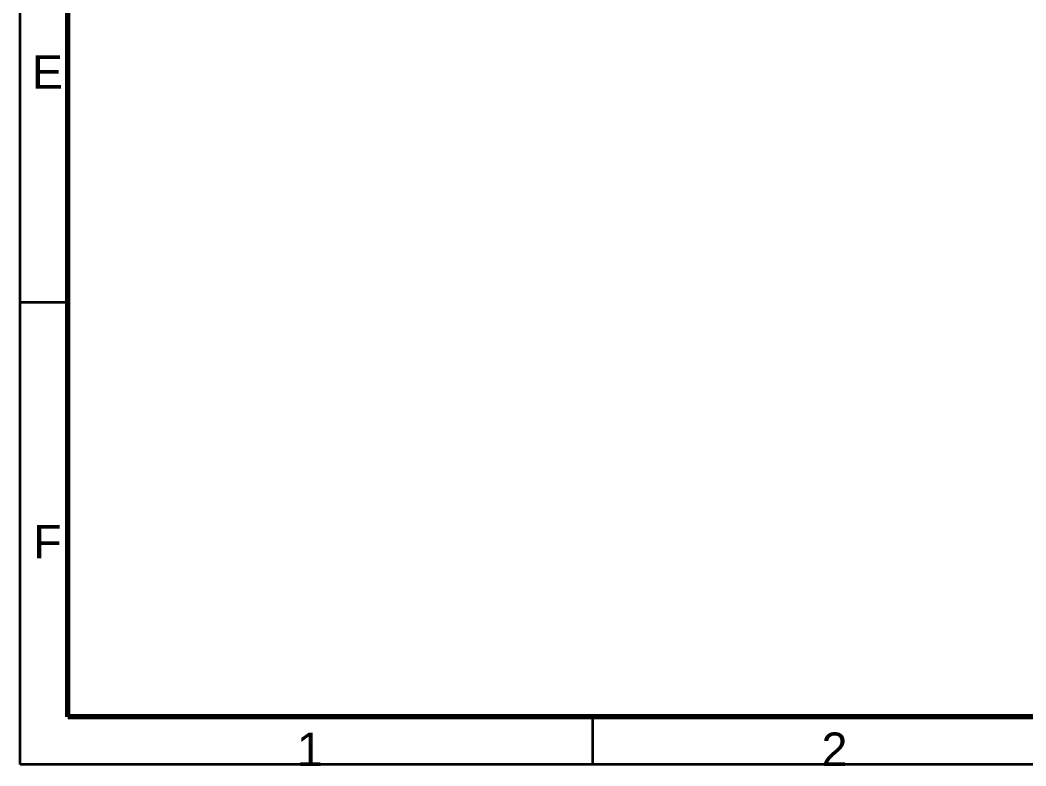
# Model space of a CAD drawing. Header units: millimetres. Extents: x 0 to 210, y 0 to 148.
# Drawn here: x 0 to 52.7, y -0.1 to 39 of the extents above; entities that cross this region are included whole.
import ezdxf

# ---------------------------------------------------------------- set-up
doc = ezdxf.new("R2010")
doc.units = ezdxf.units.MM
doc.layers.add('220', color=7, linetype='Continuous', true_color=0xffffff)
doc.styles.add('Arial Unicode MS', font='Arial Unicode MS')

msp = doc.modelspace()

# ---------------------------------------------------------------- linework, layer by layer
at = {"layer": '220', "color": 18, "linetype": 'Continuous', "lineweight": 35}
for p, q in [((0, 0), (0, 148.5)), ((0, 24.25), (2.5, 24.25)), ((30, 2.5), (30, 0)), ((210, 0), (0, 0))]:
    msp.add_line(p, q, dxfattribs=at)
at = {"layer": '220', "color": 18, "linetype": 'Continuous', "lineweight": 70}
for p, q in [((2.5, 2.5), (2.5, 146)), ((207.5, 2.5), (2.5, 2.5))]:
    msp.add_line(p, q, dxfattribs=at)

# ---------------------------------------------------------------- texts
at = {"layer": '220', "color": 18, "linetype": 'Continuous', "lineweight": 13, "char_height": 1.75, "attachment_point": 7, "line_spacing_factor": 1.047437, "style": 'Arial Unicode MS'}
for s, insert in [('\\fArial Unicode MS|b0|i0;\\W1.0000;E', (0.61494, 35.43568)), ('\\fArial Unicode MS|b0|i0;\\W1.0000;F', (0.68358, 10.81068)), ('\\fArial Unicode MS|b0|i0;\\W1.0000;1', (14.50042, -0.0679)), ('\\fArial Unicode MS|b0|i0;\\W1.0000;2', (42.00042, -0.0679))]:
    msp.add_mtext(s, dxfattribs=dict(at, insert=insert))

doc.saveas('drawing.dxf')
